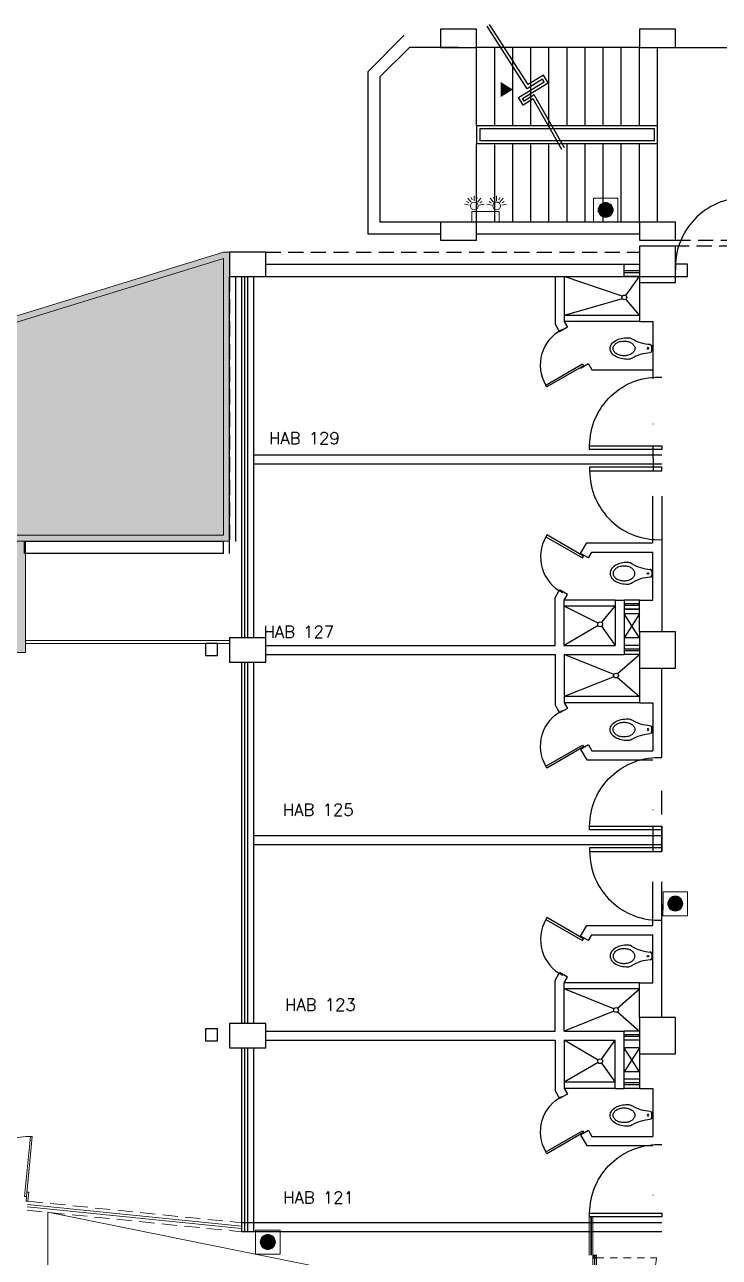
# Model space of a CAD drawing. Header units: metres. Extents: x 51 to 18146, y -212 to 18074.
# Drawn here: x 113.44 to 124.97, y 360.63 to 381.09 of the extents above; entities that cross this region are included whole.
import ezdxf

# ---------------------------------------------------------------- set-up
doc = ezdxf.new("R2010")
doc.units = ezdxf.units.M
for name, pattern in [('CONTINUA', [0]), ('DASHED2', [0.375, 0.25, -0.125]), ('HIDDEN', [0.375, 0.25, -0.125]), ('HIDDEN2', [0.1875, 0.125, -0.0625])]:
    doc.linetypes.add(name, pattern=pattern)
doc.layers.get('0').update_dxf_attribs({"color": 250})
for name, color, linetype in [('AY', 1, 'Continuous'), ('COL', 2, 'Continuous'), ('GR', 6, 'Continuous'), ('NO', 250, 'Continuous'), ('PA', 7, 'Continuous'), ('PU', 1, 'Continuous'), ('SA', 1, 'Continuous'), ('TA', 3, 'Continuous'), ('VE', 5, 'Continuous')]:
    doc.layers.add(name, color=color, linetype=linetype)
for name, color, linetype, lineweight in [('I-EM', 1, 'Continuous', 0), ('L-lampara de emergencia', 1, 'Continuous', 0), ('Metal', 250, 'Continuous', 0), ('P0 - Estructura', 250, 'Continuous', 25), ('P0 - Paredes', 250, 'Continuous', 20), ('P0 - Pasamanos', 250, 'Continuous', 13), ('P0 - Pergola', 250, 'Continuous', 18), ('P0 - Puertas', 250, 'Continuous', 13), ('P0 - Ventanas', 250, 'Continuous', 15), ('P02 Vidrio', 250, 'Continuous', 0)]:
    doc.layers.add(name, color=color, linetype=linetype, lineweight=lineweight)
doc.layers.get('0').freeze()
doc.styles.add('ROMANS', font='romans', dxfattribs={"height": 0.13})

# ---------------------------------------------------------------- blocks, each defined once
blk = doc.blocks.new('-COL40-')
at = {"color": 0}
blk.add_lwpolyline([(-0.2, 0.2), (-0.2, -0.2), (0.2, -0.2), (0.2, 0.2)], close=True, dxfattribs=at)
blk = doc.blocks.new('A$C7ec3bbc5')
at = {"layer": 'L-lampara de emergencia'}
for p, q in [((0.000182, 0.000389), (0.000182, 0.000481)), ((0.000591, 0.000389), (0.000591, 0.000481)), ((0.00009, 0.000313), (0, 0.000328)), ((0.00008, 0.000355), (0.000041, 0.000377)), ((0.000122, 0.000368), (0.000063, 0.000438)), ((0.000141, 0.000407), (0.000126, 0.000449)), ((0.000222, 0.000407), (0.000237, 0.000449)), ((0.000241, 0.000368), (0.0003, 0.000438)), ((0.000273, 0.000313), (0.000363, 0.000328)), ((0.000283, 0.000355), (0.000322, 0.000377)), ((0.0005, 0.000313), (0.00041, 0.000328)), ((0.00049, 0.000355), (0.000451, 0.000377)), ((0.000531, 0.000368), (0.000473, 0.000438)), ((0.000551, 0.000407), (0.000536, 0.000449)), ((0.000631, 0.000407), (0.000647, 0.000449)), ((0.000651, 0.000368), (0.00071, 0.000438)), ((0.000683, 0.000313), (0.000773, 0.000328)), ((0.000693, 0.000355), (0.000731, 0.000377))]:
    blk.add_line(p, q, dxfattribs=at)
at = {"layer": 'L-lampara de emergencia', "linetype": 'Continuous'}
for p, q in [((0.000136, 0), (0.000136, 0.000192)), ((0.000136, 0.000192), (0.000636, 0.000192)), ((0.000636, 0), (0.000136, 0)), ((0.000636, 0.000192), (0.000636, 0))]:
    blk.add_line(p, q, dxfattribs=at)
at = {"layer": 'L-lampara de emergencia', "linetype": 'Continuous', "extrusion": (0, 0, -1)}
for centre, major_axis, start_param, end_param in [((0.000182, 0.000296), (0.0000505, 0.0000505), 3.926989, 10.210174), ((0.000591, 0.000296), (-0.0000505, 0.0000505), 5.497785254899894, 11.78097056207948)]:
    blk.add_ellipse(centre, major_axis=major_axis, ratio=1, start_param=start_param, end_param=end_param, dxfattribs=at)
blk = doc.blocks.new('A$Caf474d90')
at = {"layer": 'I-EM'}
h = blk.add_hatch(color=256, dxfattribs=at)
h.dxf.hatch_style = 1
h.paths.add_polyline_path([(0.000072, 0.000094, 1), (0.000303, 0.000094, 1)])
for p, q in [((0, 0.000272), (0.000284, 0.000273)), ((0, 0), (0, 0.000272))]:
    blk.add_line(p, q, dxfattribs=at)
blk.add_lwpolyline([(0, 0.000272), (0.000373, 0.000273), (0.000374, -0.000091), (0, -0.000092)], close=True, dxfattribs=at)
blk.add_circle((0.000187, 0.000094), 0.000115, dxfattribs=at)
blk = doc.blocks.new('*U183')
at = {"layer": 'Metal', "color": 252}
for p, q in [((-12.105, 3.07, 0), (-12.105, 4.07, 0)), ((-12.045, 3.07, 0), (-12.045, 4.07, 0)), ((-12.105, 3.07, 0), (-12.105, 2.07, 0)), ((-12.045, 3.07, 0), (-12.045, 2.07, 0))]:
    blk.add_line(p, q, dxfattribs=at)
at = {"layer": 'Metal', "color": 252, "linetype": 'HIDDEN2'}
for p, q in [((-12.045, 4.07, 0), (-11.045, 4.07, 0)), ((-12.045, 2.07, 0), (-11.045, 2.07, 0))]:
    blk.add_line(p, q, dxfattribs=at)
at = {"layer": 'Metal', "extrusion": (7.7063e-09, 5.82697e-10, 1), "elevation": 0}
for points in [[(-12.045, 4.11), (-12.105, 4.11), (-12.105, 4.07), (-12.08, 4.07), (-12.08, 4.09), (-12.07, 4.09), (-12.07, 4.07), (-12.045, 4.07)], [(-12.047, 4.107), (-12.102, 4.107), (-12.102, 4.072), (-12.082, 4.072), (-12.082, 4.092), (-12.067, 4.092), (-12.067, 4.072), (-12.047, 4.072)], [(-12.045, 3.07), (-12.105, 3.07), (-12.105, 3.07), (-12.08, 3.07), (-12.08, 3.07), (-12.07, 3.07), (-12.07, 3.07), (-12.045, 3.07)], [(-12.045, 2.03), (-12.105, 2.03), (-12.105, 2.07), (-12.08, 2.07), (-12.08, 2.05), (-12.07, 2.05), (-12.07, 2.07), (-12.045, 2.07)], [(-12.047, 2.032), (-12.102, 2.032), (-12.102, 2.067), (-12.082, 2.067), (-12.082, 2.047), (-12.067, 2.047), (-12.067, 2.067), (-12.047, 2.067)]]:
    blk.add_lwpolyline(points, close=True, dxfattribs=at)
for points in [[(-12.08, 4.07), (-12.08, 4.054, -1), (-12.083, 4.054, 0.374293), (-12.099, 4.068, -1.02087), (-12.099, 4.07), (-12.08, 4.07)], [(-12.07, 4.07), (-12.07, 4.054, 1), (-12.067, 4.054, -0.374293), (-12.051, 4.068, 1.02087), (-12.051, 4.07), (-12.07, 4.07)], [(-12.08, 3.07), (-12.08, 3.086, 1), (-12.083, 3.086, -0.374293), (-12.099, 3.072, 1.02087), (-12.099, 3.07), (-12.08, 3.07)], [(-12.07, 3.07), (-12.07, 3.086, -1), (-12.067, 3.086, 0.374293), (-12.051, 3.072, -1.02087), (-12.051, 3.07), (-12.07, 3.07)], [(-12.08, 3.07), (-12.08, 3.054, -1), (-12.083, 3.054, 0.374293), (-12.099, 3.068, -1.02087), (-12.099, 3.07), (-12.08, 3.07)], [(-12.07, 3.07), (-12.07, 3.054, 1), (-12.067, 3.054, -0.374293), (-12.051, 3.068, 1.02087), (-12.051, 3.07), (-12.07, 3.07)], [(-12.08, 2.07), (-12.08, 2.086, 1), (-12.083, 2.086, -0.374293), (-12.099, 2.072, 1.02087), (-12.099, 2.07), (-12.08, 2.07)], [(-12.07, 2.07), (-12.07, 2.086, -1), (-12.067, 2.086, 0.374293), (-12.051, 2.072, -1.02087), (-12.051, 2.07), (-12.07, 2.07)]]:
    blk.add_lwpolyline(points, format="xyb", close=True, dxfattribs=at)
blk.add_lwpolyline([(-12.08, 3.07), (-12.08, 3.07), (-12.07, 3.07), (-12.07, 3.07)], dxfattribs=at)
blk.add_lwpolyline([(-12.08, 3.07), (-12.08, 3.07), (-12.07, 3.07), (-12.07, 3.07)], dxfattribs=at)
at = {"layer": 'Metal', "color": 252, "linetype": 'HIDDEN2'}
for centre, start, end in [((-12.147, 4.172, 0), 275.2694, 354.7305), ((-12.147, 1.968, 0), 5.2695, 84.7306)]:
    blk.add_arc(centre, 1.106, start, end, dxfattribs=at)
at = {"layer": 'P02 Vidrio', "extrusion": (7.7063e-09, 5.82697e-10, 1), "elevation": 0}
for points in [[(-12.08, 4.09), (-12.08, 3.07), (-12.07, 3.07), (-12.07, 4.09)], [(-12.08, 2.05), (-12.08, 3.07), (-12.07, 3.07), (-12.07, 2.05)]]:
    blk.add_lwpolyline(points, close=True, dxfattribs=at)
blk = doc.blocks.new('*U190')
for points in [[(-0.2, 0.15), (-0.17, 0.15), (-0.17, 0), (-0.2, 0)], [(0.83, -0.925), (0.83, 0.075), (0.8, 0.075), (0.8, -0.925)], [(0.83, 0.15), (0.86, 0.15), (0.86, 0), (0.83, 0)]]:
    blk.add_lwpolyline(points, close=True)
blk.add_arc((0.875, 0.12), 1.046, 182.452, 267.548)
blk = doc.blocks.new('-COL60-')
at = {"color": 0}
blk.add_lwpolyline([(-0.3, 0.3), (-0.3, -0.3), (0.3, -0.3), (0.3, 0.3)], close=True, dxfattribs=at)
blk = doc.blocks.new('P-DE')
at = {"color": 0}
blk.add_lwpolyline([(-0.05, 1), (-0.05, 0), (0, 0), (0, 1), (-0.05, 1, 0.429311), (-1, 0, 3.280951)], format="xyb", dxfattribs=at)
blk = doc.blocks.new('AS-14')
at = {"color": 0}
blk.add_line((-0.046, 0.483), (0.036, 0.483), dxfattribs=at)
for points in [[(-0.162, 0.158, 0.022879), (-0.17, 0.146, 0.128162), (-0.185, 0.088, 0.055069), (-0.173, -0.023, 0.068879), (-0.14, -0.11, 0.105724), (-0.079, -0.182, 0.165058), (-0.005, -0.207, 0.165058), (0.069, -0.182, 0.105724), (0.13, -0.11, 0.068879), (0.163, -0.023, 0.055069), (0.175, 0.088, 0.128162)], [(0.175, 0.088, 0.128162), (0.16, 0.146, 0.022879), (0.152, 0.158, 0.085166)]]:
    blk.add_lwpolyline(points, format="xyb", dxfattribs=at)
blk.add_lwpolyline([(-0.125, 0.023, 0.068446), (-0.116, -0.049, 0.080596), (-0.09, -0.105, 0.107056), (-0.047, -0.145, 0.138156), (-0.003, -0.158, 0.138156), (0.041, -0.145, 0.107056), (0.083, -0.105, 0.080596), (0.109, -0.049, 0.068446), (0.119, 0.023, 0.068446), (0.109, 0.095, 0.080596), (0.083, 0.151, 0.107056), (0.041, 0.191, 0.138156), (-0.003, 0.203, 0.138156), (-0.047, 0.191, 0.107056), (-0.09, 0.151, 0.080596), (-0.116, 0.095, 0.068446)], format="xyb", close=True, dxfattribs=at)
blk.add_circle((-0.002, 0.42), 0.0125, dxfattribs=at)
for centre, radius, start, end in [((-0.7, 0.487), 0.63, 327.6068, 357.4769), ((-0.046, 0.458), 0.025, 90, 177.4769), ((0.036, 0.458), 0.025, 2.5231, 90), ((0.69, 0.487), 0.63, 182.5231, 212.3932)]:
    blk.add_arc(centre, radius, start, end, dxfattribs=at)
blk = doc.blocks.new('P-IZ')
at = {"color": 0}
blk.add_lwpolyline([(0.05, 1), (0.05, 0), (0, 0), (0, 1), (0.05, 1, -0.429311), (1, 0, -3.280951)], format="xyb", dxfattribs=at)

msp = doc.modelspace()

# ---------------------------------------------------------------- hatches: boundary and pattern name
at = {"layer": 'P0 - Paredes'}
h = msp.add_hatch(color=256, dxfattribs=at)
h.dxf.hatch_style = 1
h.paths.add_polyline_path([(113.457, 370.867), (113.457, 372.515), (108.814, 372.515), (108.814, 372.365), (111.551, 372.365), (111.559, 371.826), (111.709, 371.826), (111.709, 372.365), (113.307, 372.365), (113.307, 370.867), (111.75, 370.867), (111.75, 370.667), (113.457, 370.667)])
at = {"layer": 'P0 - Ventanas', "transparency": 33554477}
h = msp.add_hatch(color=256, dxfattribs=at)
h.dxf.hatch_style = 1
h.paths.add_polyline_path([(96.947, 372.615), (96.947, 372.515), (116.845, 372.515), (116.845, 377.31), (116.745, 377.31), (110.901, 375.512), (105.647, 375.392), (100.883, 377.11)])

# ---------------------------------------------------------------- linework, layer by layer
at = {"layer": 'AY', "color": 0, "linetype": 'HIDDEN'}
for p, q in [((124.244, 377.51), (125.744, 377.51)), ((117.444, 377.31), (123.644, 377.31)), ((130.844, 377.41), (124.244, 377.41)), ((116.844, 376.91), (116.844, 372.51))]:
    msp.add_line(p, q, dxfattribs=at)
at = {"layer": 'AY', "color": 0}
for p, q in [((123.644, 371.31), (123.394, 370.91)), ((123.644, 370.91), (123.394, 371.31)), ((123.644, 371.31), (123.394, 371.31)), ((123.644, 370.91), (123.394, 370.91)), ((123.644, 363.71), (123.394, 364.11)), ((123.644, 364.11), (123.394, 363.71)), ((123.644, 364.11), (123.394, 364.11)), ((123.644, 363.71), (123.394, 363.71))]:
    msp.add_line(p, q, dxfattribs=at)
at = {"layer": 'COL', "color": 15}
for points in [[(120.344, 381.01), (120.344, 380.71), (120.944, 380.71), (120.944, 381.01)], [(120.344, 381.01), (120.344, 380.71), (120.944, 380.71), (120.944, 381.01)], [(123.644, 381.01), (123.644, 380.71), (124.244, 380.71), (124.244, 381.01)], [(123.644, 381.01), (123.644, 380.71), (124.244, 380.71), (124.244, 381.01)], [(120.344, 377.81), (120.344, 377.51), (120.944, 377.51), (120.944, 377.81)], [(123.644, 377.81), (123.644, 377.51), (124.244, 377.51), (124.244, 377.81)], [(116.844, 377.31), (116.844, 376.91), (117.444, 376.91), (117.444, 377.31)], [(116.844, 377.31), (116.844, 376.91), (117.444, 376.91), (117.444, 377.31)], [(116.844, 377.31), (116.844, 376.91), (117.444, 376.91), (117.444, 377.31)], [(124.244, 376.91), (124.244, 377.41), (123.644, 377.41), (123.644, 376.91)], [(116.844, 370.91), (116.844, 370.51), (117.444, 370.51), (117.444, 370.91)], [(116.844, 364.51), (116.844, 364.11), (117.444, 364.11), (117.444, 364.51)]]:
    msp.add_lwpolyline(points, close=True, dxfattribs=at)
at = {"layer": 'GR', "color": 15}
for p, q in [((120.944, 379.41), (120.944, 380.71)), ((120.944, 379.41), (120.944, 380.71)), ((121.244, 379.41), (121.244, 380.71)), ((121.244, 379.41), (121.244, 380.71)), ((121.544, 379.41), (121.544, 380.71)), ((121.544, 379.41), (121.544, 380.71)), ((121.844, 379.41), (121.844, 380.71)), ((121.844, 379.41), (121.844, 380.71)), ((122.144, 379.41), (122.144, 380.71)), ((122.144, 379.41), (122.144, 380.71)), ((122.444, 379.41), (122.444, 380.71)), ((122.444, 379.41), (122.444, 380.71)), ((122.744, 379.41), (122.744, 380.71)), ((122.744, 379.41), (122.744, 380.71)), ((123.044, 379.41), (123.044, 380.71)), ((123.044, 379.41), (123.044, 380.71)), ((123.344, 379.41), (123.344, 380.71)), ((123.344, 379.41), (123.344, 380.71)), ((123.644, 379.41), (123.644, 380.71)), ((123.644, 379.41), (123.644, 380.71)), ((123.944, 379.41), (123.944, 380.71)), ((123.944, 379.41), (123.944, 380.71)), ((120.944, 377.81), (120.944, 379.11)), ((120.944, 377.81), (120.944, 379.11)), ((121.244, 377.81), (121.244, 379.11)), ((121.244, 377.81), (121.244, 379.11)), ((121.544, 377.81), (121.544, 379.11)), ((121.544, 377.81), (121.544, 379.11)), ((121.844, 377.81), (121.844, 379.11)), ((121.844, 377.81), (121.844, 379.11)), ((122.144, 377.81), (122.144, 379.11)), ((122.144, 377.81), (122.144, 379.11)), ((122.444, 377.81), (122.444, 379.11)), ((122.444, 377.81), (122.444, 379.11)), ((122.744, 377.81), (122.744, 379.11)), ((122.744, 377.81), (122.744, 379.11)), ((123.044, 377.81), (123.044, 379.11)), ((123.044, 377.81), (123.044, 379.11)), ((123.344, 377.81), (123.344, 379.11)), ((123.344, 377.81), (123.344, 379.11)), ((123.644, 377.81), (123.644, 379.11)), ((123.644, 377.81), (123.644, 379.11)), ((123.944, 377.81), (123.944, 379.11)), ((123.944, 377.81), (123.944, 379.11))]:
    msp.add_line(p, q, dxfattribs=at)
for points in [[(122.36, 379.015), (121.884, 379.853), (121.714, 379.749), (121.636, 379.877), (122.062, 380.138), (122.036, 380.18), (121.78, 380.024), (121.116, 381.06)], [(122.36, 379.015), (121.884, 379.853), (121.714, 379.749), (121.636, 379.877), (122.062, 380.138), (122.036, 380.18), (121.78, 380.024), (121.116, 381.06)], [(122.403, 379.042), (121.901, 379.922), (121.73, 379.817), (121.704, 379.86), (122.131, 380.121), (122.052, 380.249), (121.796, 380.092), (121.158, 381.087)], [(122.403, 379.042), (121.901, 379.922), (121.73, 379.817), (121.704, 379.86), (122.131, 380.121), (122.052, 380.249), (121.796, 380.092), (121.158, 381.087)]]:
    msp.add_lwpolyline(points, dxfattribs=at)
msp.add_lwpolyline([(123.944, 378.31, 0, 0, 0), (120.344, 378.31, 0, 0, 0), (120.344, 380.01, 0, 0, 0), (121.544, 380.01, 0, 0.25, 0), (121.344, 380.01, 0.25, 0.25, 0)], format="xyseb", dxfattribs=at)
msp.add_lwpolyline([(123.944, 378.31, 0, 0, 0), (120.344, 378.31, 0, 0, 0), (120.344, 380.01, 0, 0, 0), (121.544, 380.01, 0, 0.25, 0), (121.344, 380.01, 0.25, 0.25, 0)], format="xyseb", dxfattribs=at)
at = {"layer": 'NO'}
for p, q in [((124.019, 373.941), (117.244, 373.941)), ((124.019, 373.791), (117.244, 373.791)), ((124.019, 367.627), (117.245, 367.627)), ((124.019, 367.477), (117.245, 367.477)), ((124.019, 361.203), (117.044, 361.203)), ((124.019, 361.053), (117.044, 361.053))]:
    msp.add_line(p, q, dxfattribs=at)
at = {"layer": 'P0 - Paredes'}
for p, q in [((113.457, 372.515), (108.814, 372.515)), ((113.457, 370.667), (113.457, 372.515)), ((111.75, 370.667), (113.457, 370.667)), ((113.826, 358.032), (113.829, 361.378)), ((113.829, 361.378), (121.707, 359.789))]:
    msp.add_line(p, q, dxfattribs=at)
at = {"layer": 'P0 - Paredes', "linetype": 'DASHED2'}
for p, q in [((113.497, 361.562), (117.044, 361.204)), ((113.484, 361.412), (117.044, 361.053))]:
    msp.add_line(p, q, dxfattribs=at)
at = {"layer": 'P0 - Pasamanos', "linetype": 'CONTINUA', "transparency": 33554687}
for p, q in [((113.457, 370.867), (116.845, 370.867)), ((113.457, 370.817), (116.845, 370.817))]:
    msp.add_line(p, q, dxfattribs=at)
at = {"layer": 'P0 - Pergola'}
msp.add_lwpolyline([(116.845, 377.31), (116.845, 372.515), (96.947, 372.515), (96.947, 372.615), (100.883, 377.11), (105.647, 375.392), (110.901, 375.512), (116.745, 377.31), (116.845, 377.31)], dxfattribs=at)
for points in [[(96.947, 372.615), (96.947, 372.515), (116.845, 372.515), (116.845, 377.31), (116.745, 377.31), (110.901, 375.512), (105.647, 375.392), (100.883, 377.11)], [(116.745, 372.615), (97.08, 372.615), (100.913, 376.993), (105.631, 375.291), (110.918, 375.412), (116.745, 377.205)]]:
    msp.add_lwpolyline(points, close=True, dxfattribs=at)
at = {"layer": 'P0 - Ventanas'}
for p, q in [((122.812, 361.315, 0), (122.812, 360.664, 0)), ((122.837, 360.664), (122.837, 361.313)), ((122.847, 360.664), (122.847, 361.312)), ((122.872, 361.309, 0), (122.872, 360.664, 0))]:
    msp.add_line(p, q, dxfattribs=at)
for points in [[(113.488, 361.467), (117.044, 361.108)], [(113.491, 361.507), (117.044, 361.149)]]:
    msp.add_lwpolyline(points, dxfattribs=at)
at = {"layer": 'PA', "color": 0}
for p, q in [((123.644, 380.71), (120.944, 380.71)), ((123.644, 380.71), (120.944, 380.71)), ((123.644, 377.81), (120.944, 377.81)), ((123.644, 377.61), (120.944, 377.61)), ((117.444, 377.11), (123.394, 377.11)), ((123.394, 377.109), (123.394, 377.11)), ((123.394, 376.91), (123.394, 377.109)), ((124.444, 377.11), (124.244, 377.11)), ((124.444, 376.91), (124.444, 377.11)), ((117.444, 376.91), (122.244, 376.91)), ((122.244, 376.91), (122.244, 376.119)), ((122.394, 376.91), (122.394, 376.16)), ((122.394, 376.91), (123.394, 376.91)), ((122.394, 376.91), (123.644, 376.91)), ((122.394, 376.91), (123.394, 376.91)), ((122.544, 376.91), (123.644, 376.91)), ((123.394, 376.91), (123.644, 376.91)), ((123.394, 376.91), (123.644, 376.91)), ((123.394, 376.91), (123.644, 376.91)), ((123.394, 376.91), (123.644, 376.91)), ((123.394, 376.91), (123.644, 376.91)), ((123.394, 376.91), (123.644, 376.91)), ((123.394, 376.91), (123.394, 376.91)), ((123.644, 376.81), (123.644, 376.51)), ((124.244, 376.91), (124.444, 376.91)), ((123.644, 376.685), (123.644, 376.16)), ((122.244, 376.119), (122.319, 375.989)), ((122.449, 376.064), (122.319, 375.989)), ((122.394, 376.16), (122.449, 376.064)), ((123.645, 376.16), (123.869, 376.16)), ((123.869, 376.159), (123.869, 375.36)), ((122.799, 375.458), (122.669, 375.383)), ((122.799, 375.458), (122.856, 375.36)), ((122.856, 375.36), (123.869, 375.36)), ((123.869, 375.36), (123.869, 375.21)), ((123.869, 375.36), (123.869, 375.36)), ((123.869, 375.21), (123.869, 375.209)), ((123.869, 374.46), (123.87, 374.46)), ((124.019, 374.46), (124.019, 374.46)), ((123.869, 374.098), (123.87, 373.681)), ((123.869, 373.259), (123.87, 373.26)), ((123.869, 372.485), (123.869, 373.259)), ((124.019, 373.26), (124.019, 373.259)), ((124.019, 373.259), (124.019, 371.01)), ((116.744, 372.51), (113.444, 372.51)), ((113.444, 372.31), (113.444, 372.51)), ((116.744, 372.51), (114.422, 372.51)), ((116.744, 372.31), (116.744, 372.51)), ((116.844, 372.31), (116.844, 372.51)), ((116.744, 372.31), (113.444, 372.31)), ((116.744, 372.31), (114.422, 372.31)), ((122.669, 372.311), (122.77, 372.485)), ((122.799, 372.236), (122.669, 372.311)), ((122.77, 372.485), (123.869, 372.485)), ((122.799, 372.236), (122.856, 372.335)), ((122.856, 372.335), (123.869, 372.335)), ((123.869, 371.535), (123.869, 372.335)), ((122.244, 371.575), (122.319, 371.705)), ((122.449, 371.63), (122.319, 371.705)), ((122.244, 370.785), (122.244, 371.575)), ((122.394, 371.535), (122.449, 371.63)), ((122.394, 370.785), (122.394, 371.535)), ((123.244, 371.535), (123.244, 370.785)), ((123.244, 371.535), (123.394, 371.535)), ((123.394, 371.535), (123.394, 370.635)), ((123.644, 371.01), (123.644, 371.535)), ((123.644, 371.535), (123.869, 371.535)), ((123.869, 371.535), (123.869, 371.535)), ((117.444, 370.785), (122.244, 370.785)), ((117.444, 370.785), (122.244, 370.785)), ((122.394, 370.785), (123.244, 370.785)), ((122.394, 370.785), (123.244, 370.785)), ((117.444, 370.635), (122.244, 370.635)), ((122.244, 370.635), (122.244, 369.794)), ((122.394, 370.635), (122.394, 369.835)), ((122.394, 370.635), (123.394, 370.635)), ((123.644, 370.41), (123.644, 369.835)), ((124.019, 368.924), (124.019, 370.41)), ((122.244, 369.794), (122.319, 369.664)), ((122.449, 369.739), (122.319, 369.664)), ((122.394, 369.835), (122.449, 369.739)), ((123.644, 369.835), (123.869, 369.835)), ((123.869, 369.835), (123.869, 369.035)), ((122.799, 369.133), (122.669, 369.058)), ((122.669, 369.058), (122.77, 368.885)), ((122.799, 369.133), (122.856, 369.035)), ((122.856, 369.035), (123.869, 369.035)), ((123.869, 369.035), (123.869, 369.035)), ((122.77, 368.885), (123.869, 368.885)), ((123.869, 368.885), (123.869, 368.884)), ((124.019, 367.982), (124.019, 368.372)), ((123.869, 368.06), (123.87, 368.06)), ((123.869, 368.06), (123.87, 368.06)), ((123.869, 367.784), (123.869, 367.367)), ((124.019, 367.367), (124.019, 367.784)), ((124.019, 367.784), (124.019, 367.367)), ((124.019, 367.784), (124.019, 367.367)), ((123.869, 366.859), (123.87, 366.86)), ((123.869, 366.859), (123.87, 366.86)), ((123.869, 366.135), (123.869, 366.859)), ((124.019, 366.86), (124.019, 366.859)), ((124.019, 366.86), (124.019, 366.859)), ((124.019, 364.61), (124.019, 366.859)), ((122.669, 365.961), (122.77, 366.135)), ((122.799, 365.886), (122.669, 365.961)), ((122.77, 366.135), (123.869, 366.135)), ((122.799, 365.886), (122.856, 365.985)), ((122.856, 365.985), (123.869, 365.985)), ((123.869, 366.135), (123.869, 366.135)), ((123.869, 365.984), (123.869, 365.985)), ((123.869, 365.185), (123.869, 365.984)), ((122.244, 365.225), (122.319, 365.355)), ((122.449, 365.28), (122.319, 365.355)), ((122.244, 364.385), (122.244, 365.225)), ((122.394, 365.185), (122.449, 365.28)), ((122.394, 364.385), (122.394, 365.185)), ((123.644, 364.61), (123.644, 365.185)), ((123.644, 365.185), (123.869, 365.185)), ((117.444, 364.385), (122.244, 364.385)), ((122.394, 364.385), (123.394, 364.385)), ((123.394, 363.435), (123.394, 364.385)), ((117.444, 364.235), (122.244, 364.235)), ((122.244, 364.235), (122.244, 363.394)), ((122.394, 364.235), (123.244, 364.235)), ((122.394, 364.235), (122.394, 363.435)), ((123.244, 363.435), (123.244, 364.235)), ((123.644, 364.01), (123.644, 363.435)), ((122.244, 363.394), (122.319, 363.264)), ((122.449, 363.339), (122.319, 363.264)), ((122.394, 363.435), (122.449, 363.339)), ((123.244, 363.435), (123.394, 363.435)), ((123.644, 363.435), (123.869, 363.435)), ((123.869, 363.435), (123.869, 362.635)), ((122.799, 362.733), (122.669, 362.658)), ((122.799, 362.733), (122.856, 362.635)), ((122.669, 362.658), (122.77, 362.485)), ((122.77, 362.485), (123.869, 362.485)), ((122.856, 362.635), (123.869, 362.635)), ((123.869, 362.635), (123.869, 362.635)), ((123.869, 362.485), (123.869, 362.484)), ((123.869, 361.66), (123.87, 361.66)), ((123.869, 361.66), (123.87, 361.66)), ((123.869, 361.66), (123.87, 361.66)), ((124.019, 361.66), (124.019, 361.66)), ((124.019, 361.66), (124.019, 361.66)), ((124.019, 361.66), (124.019, 361.66))]:
    msp.add_line(p, q, dxfattribs=at)
at = {"layer": 'PA', "color": 0, "linetype": 'Continuous'}
for p, q in [((117.444, 377.11), (123.644, 377.11)), ((117.444, 376.91), (123.644, 376.91))]:
    msp.add_line(p, q, dxfattribs=at)
at = {"layer": 'SA', "color": 15}
for p, q in [((123.36, 376.58), (122.394, 376.91)), ((123.418, 376.592), (123.644, 376.91)), ((123.36, 376.539), (122.394, 376.26)), ((123.418, 376.527), (123.644, 376.26)), ((123.244, 376.26), (122.394, 376.26)), ((123.644, 376.26), (122.394, 376.26)), ((123.244, 376.16), (122.394, 376.16)), ((123.644, 376.16), (122.394, 376.16)), ((123.244, 371.535), (122.394, 371.535)), ((123.244, 371.535), (122.394, 371.535)), ((123.244, 371.435), (122.394, 371.435)), ((122.96, 371.155), (122.394, 371.435)), ((123.244, 371.435), (122.394, 371.435)), ((122.96, 371.155), (122.394, 371.435)), ((123.018, 371.167), (123.244, 371.435)), ((123.018, 371.167), (123.244, 371.435)), ((122.96, 371.114), (122.394, 370.785)), ((122.96, 371.114), (122.394, 370.785)), ((123.018, 371.102), (123.244, 370.785)), ((123.018, 371.102), (123.244, 370.785)), ((123.222, 370.305), (122.394, 370.635)), ((123.222, 370.305), (122.394, 370.635)), ((123.28, 370.317), (123.644, 370.635)), ((123.28, 370.317), (123.644, 370.635)), ((123.222, 370.264), (122.394, 369.935)), ((123.222, 370.264), (122.394, 369.935)), ((123.28, 370.252), (123.644, 369.935)), ((123.28, 370.252), (123.644, 369.935)), ((123.644, 369.935), (122.394, 369.935)), ((123.644, 369.935), (122.394, 369.935)), ((123.644, 369.835), (122.394, 369.835)), ((123.644, 369.835), (122.394, 369.835)), ((123.644, 365.185), (122.394, 365.185)), ((123.644, 365.185), (122.394, 365.185)), ((123.644, 365.085), (122.394, 365.085)), ((123.222, 364.755), (122.394, 365.085)), ((123.644, 365.085), (122.394, 365.085)), ((123.222, 364.755), (122.394, 365.085)), ((123.28, 364.767), (123.644, 365.085)), ((123.28, 364.767), (123.644, 365.085)), ((123.222, 364.714), (122.394, 364.385)), ((123.222, 364.714), (122.394, 364.385)), ((123.28, 364.702), (123.644, 364.385)), ((123.28, 364.702), (123.644, 364.385)), ((122.96, 363.905), (122.394, 364.235)), ((122.96, 363.905), (122.394, 364.235)), ((123.018, 363.917), (123.244, 364.235)), ((123.018, 363.917), (123.244, 364.235)), ((122.96, 363.864), (122.394, 363.535)), ((122.96, 363.864), (122.394, 363.535)), ((123.018, 363.852), (123.244, 363.535)), ((123.018, 363.852), (123.244, 363.535)), ((123.244, 363.535), (122.394, 363.535)), ((123.244, 363.535), (122.394, 363.535)), ((123.244, 363.435), (122.394, 363.435)), ((123.244, 363.435), (122.394, 363.435))]:
    msp.add_line(p, q, dxfattribs=at)
for centre in [(123.394, 376.56), (122.994, 371.135), (122.994, 371.135), (123.256, 370.285), (123.256, 370.285), (123.256, 364.735), (123.256, 364.735), (122.994, 363.885), (122.994, 363.885)]:
    msp.add_circle(centre, 0.04, dxfattribs=at)
at = {"layer": 'TA', "color": 0}
for p, q in [((119.744, 380.91), (119.144, 380.31)), ((119.744, 380.91), (119.144, 380.31)), ((119.827, 380.71), (119.344, 380.227)), ((119.827, 380.71), (119.344, 380.227)), ((120.644, 380.71), (119.827, 380.71)), ((120.644, 380.71), (119.827, 380.71)), ((124.244, 380.71), (125.544, 380.71)), ((124.244, 380.71), (125.544, 380.71)), ((119.144, 377.61), (119.144, 380.31)), ((119.144, 377.61), (119.144, 380.31)), ((119.344, 377.81), (119.344, 380.227)), ((119.344, 377.81), (119.344, 380.227)), ((123.944, 379.41), (120.944, 379.41)), ((120.944, 379.41), (120.944, 379.11)), ((123.944, 379.41), (120.944, 379.41)), ((120.944, 379.41), (120.944, 379.11)), ((123.894, 379.36), (120.994, 379.36)), ((120.994, 379.36), (120.994, 379.16)), ((123.894, 379.36), (120.994, 379.36)), ((120.994, 379.36), (120.994, 379.16)), ((123.894, 379.16), (123.894, 379.36)), ((123.894, 379.16), (123.894, 379.36)), ((123.944, 379.11), (123.944, 379.41)), ((123.944, 379.11), (123.944, 379.41)), ((123.944, 379.11), (120.944, 379.11)), ((123.944, 379.11), (120.944, 379.11)), ((123.894, 379.16), (120.994, 379.16)), ((123.894, 379.16), (120.994, 379.16)), ((120.644, 377.81), (119.344, 377.81)), ((120.344, 377.61), (119.144, 377.61))]:
    msp.add_line(p, q, dxfattribs=at)
at = {"layer": 'VE', "color": 0}
for p, q in [((123.644, 377.109), (123.394, 377.109)), ((116.844, 372.51), (116.844, 376.91)), ((116.944, 376.91), (116.944, 372.51)), ((117.044, 376.91), (117.044, 370.91)), ((117.094, 376.91), (117.094, 370.91)), ((117.144, 376.91), (117.144, 370.91)), ((117.244, 376.91), (117.244, 370.91)), ((123.644, 377), (123.394, 377)), ((123.644, 376.97), (123.394, 376.97)), ((123.644, 376.91), (123.394, 376.91)), ((123.644, 376.91), (123.394, 376.91)), ((123.644, 371.535), (123.394, 371.535)), ((123.644, 371.475), (123.394, 371.475)), ((123.644, 371.445), (123.394, 371.445)), ((123.644, 371.385), (123.394, 371.385)), ((123.644, 371.384), (123.394, 371.384)), ((123.644, 370.785), (123.394, 370.785)), ((123.644, 370.725), (123.394, 370.725)), ((123.644, 370.695), (123.394, 370.695)), ((117.044, 370.51), (117.044, 364.51)), ((117.094, 370.51), (117.094, 364.51)), ((117.144, 370.51), (117.144, 364.51)), ((117.244, 370.51), (117.244, 364.51)), ((123.644, 370.635), (123.394, 370.635)), ((123.644, 370.635), (123.394, 370.635)), ((123.644, 364.385), (123.394, 364.385)), ((123.644, 364.325), (123.394, 364.325)), ((123.644, 364.295), (123.394, 364.295)), ((123.644, 364.235), (123.394, 364.235)), ((117.044, 364.11), (117.044, 361.053)), ((117.094, 364.11), (117.094, 361.053)), ((117.144, 364.11), (117.144, 361.053)), ((117.244, 364.11), (117.244, 361.053)), ((123.644, 363.585), (123.394, 363.585)), ((123.644, 363.525), (123.394, 363.525)), ((123.644, 363.495), (123.394, 363.495)), ((123.644, 363.435), (123.394, 363.435))]:
    msp.add_line(p, q, dxfattribs=at)

# ---------------------------------------------------------------- block references
at = {"layer": 'COL', "color": 15}
for p in [(123.944, 377.11), (123.944, 370.71), (123.944, 364.31)]:
    msp.add_blockref('-COL60-', p, dxfattribs=at)
at = {"layer": 'I-EM', "xscale": 1087.392086507083, "yscale": 1087.392086507083, "zscale": 1087.392086507083, "rotation": 359.8464403880659}
for p in [(122.881, 377.91), (124.036, 366.399), (117.275, 360.784)]:
    msp.add_blockref('A$Caf474d90', p, dxfattribs=at)
at = {"layer": 'L-lampara de emergencia', "lineweight": -3, "xscale": 906.1600720892355, "yscale": 906.1600720892355, "zscale": 906.1600720892355, "rotation": 0.1074756158389854}
msp.add_blockref('A$C7ec3bbc5', (120.741, 377.809), dxfattribs=at)
at = {"layer": 'P0 - Estructura', "transparency": 33554687, "xscale": 0.4994268474869228, "yscale": 0.4994268474869228, "zscale": 0.4994268474869228}
for p in [(116.545, 370.717), (116.545, 364.324)]:
    msp.add_blockref('-COL40-', p, dxfattribs=at)
at = {"layer": 'P0 - Puertas', "xscale": -0.9988536949837257, "yscale": 0.9988536949837254, "zscale": 0.9988536949837254, "rotation": 174.4521582698172}
msp.add_blockref('*U190', (112.656, 361.794), dxfattribs=at)
at = {"layer": 'P0 - Ventanas', "xscale": -0.9988536949837254, "yscale": 0.9988536949837254, "zscale": 0.9988536949837254, "rotation": 179.9999354436626}
msp.add_blockref('*U183', (134.963, 362.692, 0), dxfattribs=at)
at = {"layer": 'PU', "color": 0, "xscale": 1.199999999999999, "yscale": 1.199999999999999, "zscale": 1.199999999999999}
msp.add_blockref('P-DE', (125.444, 377.01), dxfattribs=at)
at = {"layer": 'PU', "color": 0}
for name, p, xscale, yscale, zscale, rotation in [('P-DE', (122.717, 375.426), -0.7000000000000001, 0.7000000000000001, 0.7000000000000001, 120), ('P-IZ', (124.019, 374.038), 1.199999999999999, 1.199999999999999, 1.199999999999999, 90.00000000000003), ('P-IZ', (124.019, 373.741), -1.199999999999999, 1.199999999999999, 1.199999999999999, 90), ('P-DE', (122.717, 372.268), 0.7000000000000001, 0.7000000000000001, 0.7000000000000001, 59.99999999999994), ('P-DE', (122.717, 369.101), -0.7000000000000001, 0.7000000000000001, 0.7000000000000001, 120), ('P-IZ', (124.019, 367.724), 1.199999999999999, 1.199999999999999, 1.199999999999999, 90.00000000000003), ('P-IZ', (124.019, 367.427), -1.199999999999999, 1.199999999999999, 1.199999999999999, 90), ('P-DE', (122.717, 365.918), 0.7000000000000001, 0.7000000000000001, 0.7000000000000001, 59.99999999999994), ('P-DE', (122.717, 362.701), -0.7000000000000001, 0.7000000000000001, 0.7000000000000001, 120), ('P-IZ', (124.019, 361.301), 1.199999999999999, 1.199999999999999, 1.199999999999999, 90.00000000000003)]:
    msp.add_blockref(name, p, dxfattribs=dict(at, xscale=xscale, yscale=yscale, zscale=zscale, rotation=rotation))
at = {"layer": 'SA', "color": 0, "xscale": -1, "rotation": 270.0000000118414}
for p in [(123.366, 375.717), (123.366, 369.392), (123.366, 362.992)]:
    msp.add_blockref('AS-14', p, dxfattribs=at)
at = {"layer": 'SA', "color": 0, "rotation": 269.9999999881586}
for p in [(123.366, 371.977), (123.366, 365.627)]:
    msp.add_blockref('AS-14', p, dxfattribs=at)

# ---------------------------------------------------------------- texts
at = {"layer": 'NO', "color": 0, "style": 'ROMANS'}
for s, p in [('HAB 129', (117.498, 374.124)), ('HAB 127', (117.406, 370.91)), ('HAB 125', (117.728, 367.959)), ('HAB 123', (117.764, 364.724)), ('HAB 121', (117.733, 361.523))]:
    msp.add_text(s, height=0.2, dxfattribs=at).set_placement(p)

doc.saveas('drawing.dxf')
